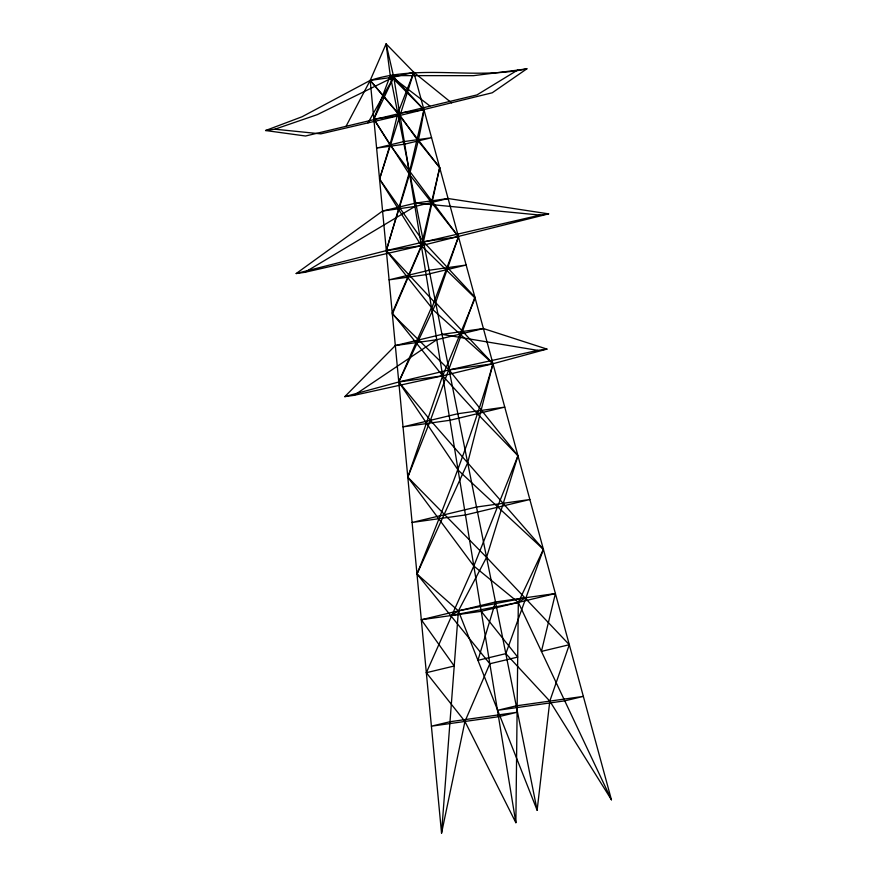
<?xml version="1.0" encoding="UTF-8"?>
<svg xmlns="http://www.w3.org/2000/svg" width="877" height="877" viewBox="0 0 877 877"><rect width="100%" height="100%" fill="white"/><g stroke="black" fill="none" stroke-linecap="round" stroke-linejoin="round"><path stroke-width="1.32" d="M265.567 130.52L274.918 129.204L320.839 133.863L400.011 115.424L492.249 92.776L526.891 68.812L517.54 70.127L476.967 94.924L305.558 136.012L265.567 130.52L302.061 116.762L370.193 80.41L397.807 113.363L439.695 167.65L423.459 241.712L392.348 314.076L449.101 369.919L517.967 455.755L473.821 566.038L426.343 672.703L464.953 721.453L515.862 822.692L518.318 602.422L543.4 549.353L430.443 420.302L398.783 381.977L431.462 307.487L386.329 250.614L409.504 171.903L423.953 109.68L393.729 77.099L386.088 43.85L370.193 80.41L346.24 125.937M451.567 102.85L413.791 72.287L393.729 77.099L370.193 80.41L441.548 833.15L458.408 610.863L486.571 557.355L517.967 455.755L477.351 413.692L442.655 375.805L392.249 313.012L421.344 245.681L439.695 167.65L418.143 140.934L400.011 115.424L370.193 80.41C421.124 63.857 475.126 80.158 526.891 68.812M537.13 810.238L549.802 701.118L569.305 644.716L486.571 557.355L407.805 477.176L442.655 375.805L475.148 298.114L421.344 245.681L379.544 179.083L390.035 144.88L397.807 113.363L413.791 72.287L386.088 43.85L390.254 75.608L537.13 810.238L458.408 610.863L416.992 574.029C444.836 504.856 472.308 435.474 492.973 363.747L546.941 349.09L483.413 328.546L441.986 334.378L395.33 345.56L344.804 396.634L354.001 395.341L442.655 375.805L492.973 363.747L467.671 462.826L416.992 574.029L489.826 663.768L464.953 721.453L441.548 833.15M344.804 396.634L398.783 381.977L449.101 369.919L492.973 363.747L435.639 302.609L458.485 236.779L409.734 174.841L373.865 119.108L390.254 75.608L423.953 109.68C417.156 158.09 399.627 203.826 386.329 250.614L296.196 273.525L382.58 211.028L415.742 203.08L448.081 198.52L548.618 213.867L421.344 245.681L304.79 272.319L296.196 273.525M426.343 672.703L454.22 666.016L421.322 619.743L495.494 601.973L555.404 593.532L541.427 651.403L569.305 644.716M495.494 601.973L477.943 660.337L505.821 653.65L543.4 549.353L458.101 470.105L398.783 381.977L435.847 303.65L386.329 250.614L540.024 215.084L548.618 213.867M400.011 115.424L379.544 179.083L423.459 241.712L474.863 297.084L430.443 420.302L407.805 477.176L473.821 566.038L518.318 602.422L611.433 799.78L413.791 72.287L400.011 115.424L373.865 119.108L390.035 144.88L458.485 236.779L431.637 308.551L492.973 363.747M373.865 119.108L393.729 77.099L317.342 114.613L274.918 129.204M368 122.879L393.729 77.099L515.862 822.692M354.001 395.341L436.746 339.728L483.413 328.546M304.79 272.319L414.92 206.468L448.081 198.52M421.322 619.743L481.232 611.313L555.404 593.532M489.826 663.768L517.704 657.081L481.232 611.313M449.101 369.919L537.754 350.383L546.941 349.09M397.807 113.363L423.953 109.68M382.58 211.028L414.92 206.468M423.459 241.712L458.485 236.779M386.329 250.614L421.344 245.681M395.33 345.56L436.746 339.728M398.783 381.977L442.655 375.805M517.54 70.127L473.47 75.674L390.254 75.608L429.818 105.909M415.742 203.08L540.024 215.084M441.986 334.378L537.754 350.383M505.821 653.65L549.802 701.118L611.433 799.78M458.408 610.863L451.282 615.533L518.318 602.422L525.444 597.752L458.408 610.863M403.464 141.668L376.617 148.103L404.714 144.146L431.561 137.711L403.464 141.668M429.171 270.237L389.103 279.84L426.09 274.633L466.158 265.029L429.171 270.237M457.849 413.725L403.036 426.869L449.945 420.269L504.757 407.125L457.849 413.725M476.507 507.038L412.102 522.473L465.457 514.963L529.861 499.528L476.507 507.038M450 721.727L431.407 726.178L498.498 716.739L517.09 712.277L450 721.727M516.257 705.842L497.665 710.293L564.755 700.855L583.348 696.393L516.257 705.842"/></g></svg>
